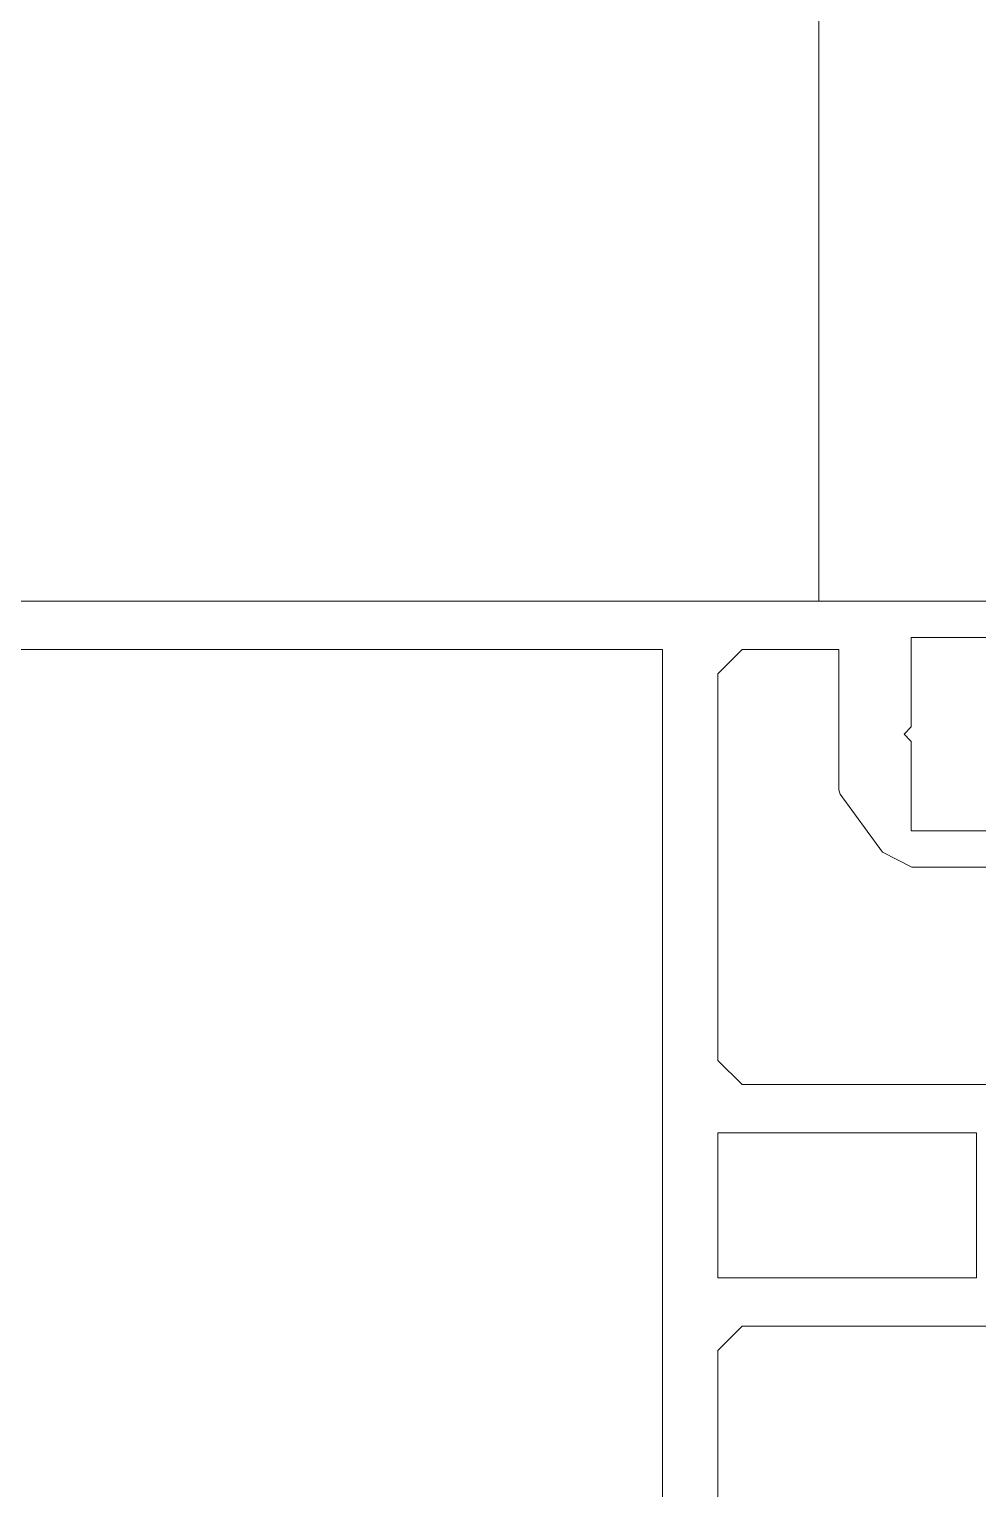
# Model space of a CAD drawing. Header units: millimetres. Extents: x 97 to 214665, y -4577 to 61202.
# Drawn here: x 178785.7 to 178824.9, y 18043.3 to 18103.7 of the extents above; entities that cross this region are included whole.
import ezdxf

# ---------------------------------------------------------------- set-up
doc = ezdxf.new("R2010")
doc.units = ezdxf.units.MM
for name, color, linetype, lineweight in [('A-GLAZ-____-MCUT', 151, 'Continuous', 9), ('A-GLAZ-____-OTLN', 151, 'Continuous', 9), ('A-GLAZ-CURT-OTLN', 52, 'Continuous', 9), ('A-GLAZ-CWMG-MCUT', 51, 'Continuous', 9), ('A-GLAZ-CWMG-OTLN', 51, 'Continuous', 9), ('G-XREF-____-OTLN', 8, 'Continuous', 9)]:
    doc.layers.add(name, color=color, linetype=linetype, lineweight=lineweight)

# ---------------------------------------------------------------- blocks, each defined once
blk = doc.blocks.new('PNS_Панель прямоугольная2 - Нр_Стекло - 40мм-39391796-О_АИ_ПП_4_200_Целиком')
at = {"layer": 'A-GLAZ-____-OTLN', "lineweight": 5}
h = blk.add_hatch(dxfattribs=at)
h.set_pattern_fill('FP_145', color=256, style=0, pattern_type=2)
h.set_pattern_definition([(135, (18427.5, -121460.2), (-282.8427, -282.8427), [200, -600]), (135, (18527.5, -121660.2), (-282.8427, -282.8427), [600, -200]), (135, (18627.5, -121260.2), (-282.8427, -282.8427), [200, -600])])
h.paths.add_polyline_path([(457.5, 0), (-457.5, 0), (-457.5, -21), (-447.5, -21), (-447.5, -40), (447.5, -40), (447.5, -21), (457.5, -21)])
at = {"layer": 'A-GLAZ-____-MCUT', "color": 10, "lineweight": 5}
blk.add_line((-447.5, -40), (447.5, -40), dxfattribs=at)
blk = doc.blocks.new('Прямоугольный импост - Рядовой 50х200-39391410-О_АИ_ПП_4_200_Целиком')
at = {"layer": 'A-GLAZ-CWMG-MCUT', "color": 90}
blk.add_line((-25, 28.094), (-25, 160.2), dxfattribs=at)
blk = doc.blocks.new('Прямоугольный импост - 200_dwg-17677014-О_АИ_ПП_4_200_Целиком')
at = {"layer": 'G-XREF-____-OTLN', "color": 10, "lineweight": 5, "flags": 128}
for points in [[(228001.452, 196764.968), (228001.452, 196794.968), (228002.452, 196795.968), (228018.452, 196795.968)], [(227971.452, 196911.968), (227971.452, 196781.968)], [(227972.952, 196782.968), (227972.952, 196787.968), (227976.652, 196787.968), (227976.952, 196788.268), (227977.252, 196787.968), (227980.952, 196787.968), (227980.952, 196782.968)], [(227982.452, 196781.968), (227982.452, 196787.951), (227981.834, 196789.164), (227979.431, 196790.91), (227979.255, 196790.968), (227973.452, 196790.968), (227973.452, 196794.968), (227974.452, 196795.968), (227990.452, 196795.968), (227991.452, 196794.968), (227991.452, 196764.968)]]:
    blk.add_lwpolyline(points, dxfattribs=at)
for points in [[(227973.452, 196906.968), (227973.452, 196798.268), (228019.452, 196798.268), (228019.452, 196906.968)], [(227993.452, 196795.968), (227993.452, 196785.268), (227999.452, 196785.268), (227999.452, 196795.968)]]:
    blk.add_lwpolyline(points, close=True, dxfattribs=at)
blk = doc.blocks.new('Прямоугольный импост - 200_dwg-V118-О_АИ_ПП_4_200_Целиком')
at = {"layer": 'G-XREF-____-OTLN', "color": 10, "lineweight": 5, "flags": 128}
for points in [[(228001.452, 196764.968), (228001.452, 196794.968), (228002.452, 196795.968), (228018.452, 196795.968)], [(227971.452, 196911.968), (227971.452, 196781.968)], [(227972.952, 196782.968), (227972.952, 196787.968), (227976.652, 196787.968), (227976.952, 196788.268), (227977.252, 196787.968), (227980.952, 196787.968), (227980.952, 196782.968)], [(227982.452, 196781.968), (227982.452, 196787.951), (227981.834, 196789.164), (227979.431, 196790.91), (227979.255, 196790.968), (227973.452, 196790.968), (227973.452, 196794.968), (227974.452, 196795.968), (227990.452, 196795.968), (227991.452, 196794.968), (227991.452, 196764.968)]]:
    blk.add_lwpolyline(points, dxfattribs=at)
for points in [[(227973.452, 196906.968), (227973.452, 196798.268), (228019.452, 196798.268), (228019.452, 196906.968)], [(227993.452, 196795.968), (227993.452, 196785.268), (227999.452, 196785.268), (227999.452, 196795.968)]]:
    blk.add_lwpolyline(points, close=True, dxfattribs=at)
blk = doc.blocks.new('Прямоугольный импост - 42х50х200h-V158-О_АИ_ПП_4_200_Целиком')
for name in ['Прямоугольный импост - 200_dwg-17677014-О_АИ_ПП_4_200_Целиком', 'Прямоугольный импост - 200_dwg-V118-О_АИ_ПП_4_200_Целиком']:
    blk.add_blockref(name, (-227996.452, -196751.798))
blk = doc.blocks.new('0083_СОШ675_АР_R22_rvt-1-О_АИ_ПП_4_200_Целиком')
at = {"layer": 'A-GLAZ-CURT-OTLN', "color": 90, "lineweight": 9, "rotation": 270}
blk.add_blockref('PNS_Панель прямоугольная2 - Нр_Стекло - 40мм-39391796-О_АИ_ПП_4_200_Целиком', (121360.2, 18527.5), dxfattribs=at)
at = {"layer": 'A-GLAZ-CWMG-OTLN', "color": 90, "lineweight": 9, "extrusion": (0, 0, -1), "rotation": 270}
for name in ['Прямоугольный импост - 42х50х200h-V158-О_АИ_ПП_4_200_Целиком', 'Прямоугольный импост - Рядовой 50х200-39391410-О_АИ_ПП_4_200_Целиком']:
    blk.add_blockref(name, (-121360.2, 18055), dxfattribs=at)

msp = doc.modelspace()

# ---------------------------------------------------------------- block references
at = {"color": 250, "lineweight": 5}
msp.add_blockref('0083_СОШ675_АР_R22_rvt-1-О_АИ_ПП_4_200_Целиком', (57498.114412, 0), dxfattribs=at)

doc.saveas('drawing.dxf')
